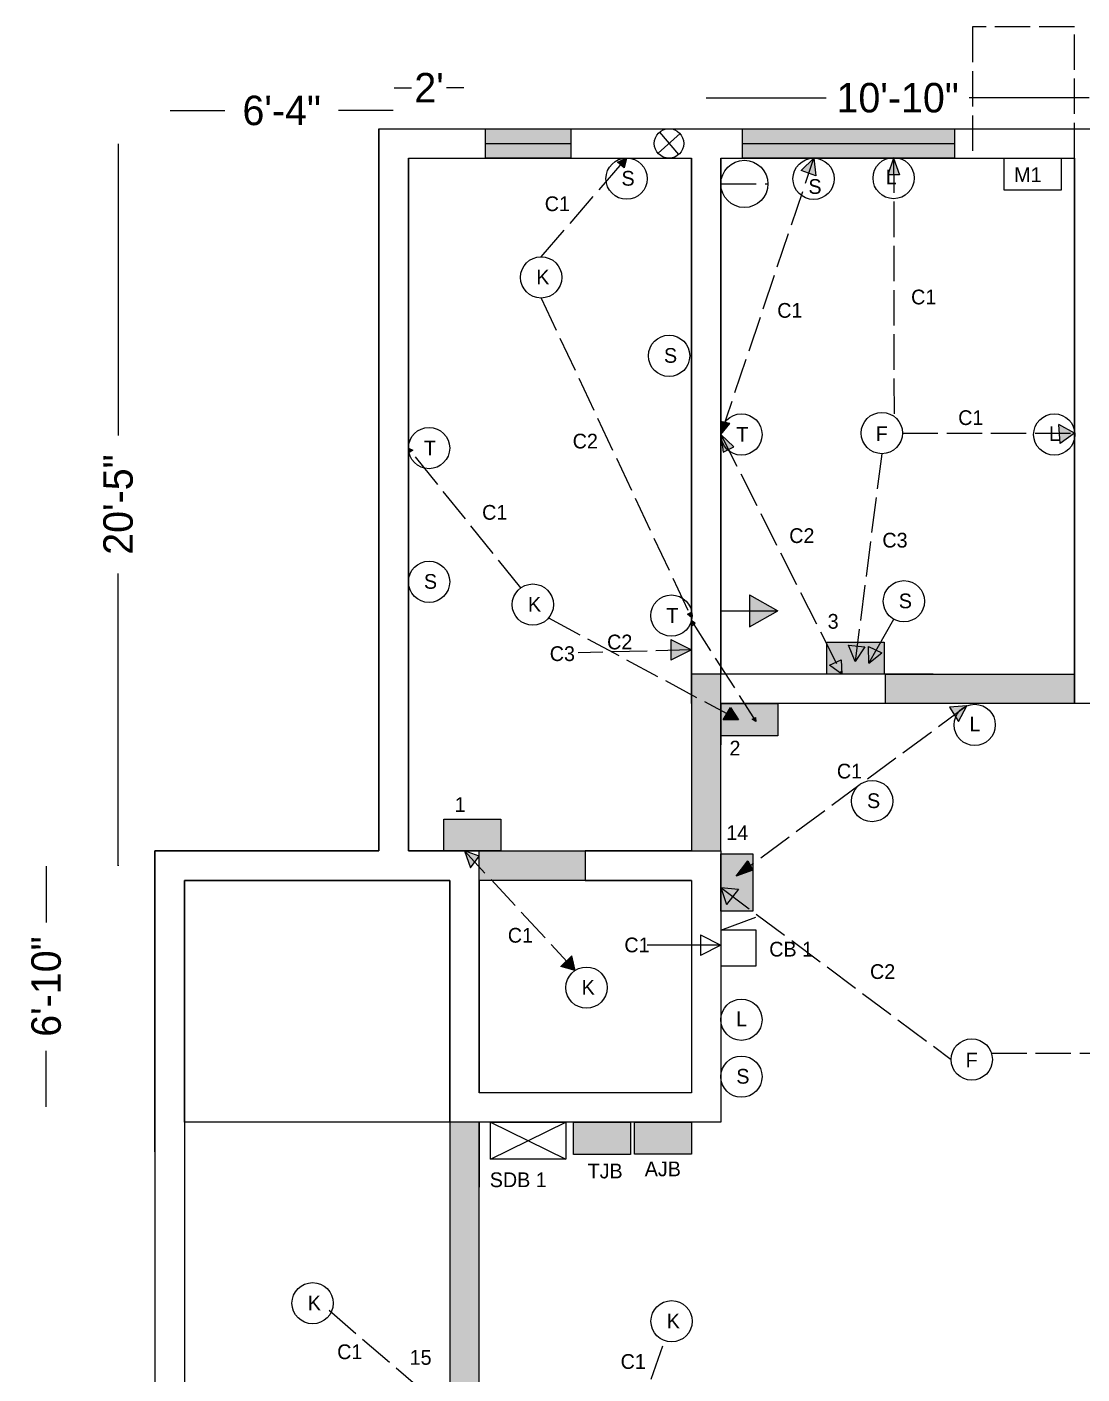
# Model space of a CAD drawing. Header units: feet. Extents: x 437 to 1867, y 198 to 1564.
# Drawn here: x 436.9 to 794.9, y 664.3 to 1121.3 of the extents above; entities that cross this region are included whole.
import ezdxf

# ---------------------------------------------------------------- set-up
doc = ezdxf.new("R2010")
doc.units = ezdxf.units.FT
doc.header["$MEASUREMENT"] = 0
doc.linetypes.add('ACAD_ISO02W100', pattern=[15, 12, -3])
doc.dimstyles.get("Standard").update_dxf_attribs({"dimtxt": 0.18, "dimasz": 0.18, "dimexe": 0.18, "dimexo": 0.0625, "dimgap": 0.09, "dimtad": 0, "dimtih": 1, "dimtoh": 1, "dimdec": 4, "dimzin": 0, "dimdsep": 46, "dimtxsty": 'Standard', "dimcen": 0.09, "dimadec": 0, "dimazin": 0, "dimtfac": 1, "dimtdec": 4, "dimtofl": 0, "dimtmove": 0, "dimatfit": 3, "dimfxl": 0, "dimtolj": 1, "dimtzin": 0, "dimarcsym": 0})

# ---------------------------------------------------------------- blocks, each defined once
blk = doc.blocks.new('*D3')
at = {"color": 0, "lineweight": -2}
for p, q in [((667.36, 1097.19), (708.1, 1097.19)), ((797.36, 1097.19), (756.62, 1097.19))]:
    blk.add_line(p, q, dxfattribs=at)
at = {"layer": 'Defpoints', "color": 0}
for p in [(797.36, 1097.19), (667.36, 1081.74), (797.36, 1081.74)]:
    blk.add_point(p, dxfattribs=at)
at = {"color": 0, "insert": (732.36, 1097.19), "char_height": 10, "attachment_point": 5}
blk.add_mtext('\\A1;10\'-10"', dxfattribs=at)
blk = doc.blocks.new('_None')
blk = doc.blocks.new('*D6')
at = {"color": 0, "lineweight": -2}
for p, q in [((561.54, 1100.65), (567.44, 1100.65)), ((585.18, 1100.65), (579.28, 1100.65))]:
    blk.add_line(p, q, dxfattribs=at)
at = {"color": 0}
for points in [[(561.54, 1100.68), (561.54, 1100.62), (561.36, 1100.65)], [(585.18, 1100.68), (585.18, 1100.62), (585.36, 1100.65)]]:
    blk.add_solid(points, dxfattribs=at)
at = {"layer": 'Defpoints', "color": 0}
for p in [(585.36, 1100.65), (561.36, 836.74), (585.36, 836.74)]:
    blk.add_point(p, dxfattribs=at)
at = {"color": 0, "insert": (573.36, 1100.65), "char_height": 10, "attachment_point": 5}
blk.add_mtext("\\A1;2'", dxfattribs=at)
blk = doc.blocks.new('*D7')
at = {"color": 0, "lineweight": -2}
for p, q in [((485.54, 1092.88), (504.1, 1092.88)), ((561.18, 1092.88), (542.62, 1092.88))]:
    blk.add_line(p, q, dxfattribs=at)
at = {"color": 0}
for points in [[(485.54, 1092.91), (485.54, 1092.85), (485.36, 1092.88)], [(561.18, 1092.91), (561.18, 1092.85), (561.36, 1092.88)]]:
    blk.add_solid(points, dxfattribs=at)
at = {"layer": 'Defpoints', "color": 0}
for p in [(561.36, 1092.88), (485.36, 836.74), (561.36, 836.74)]:
    blk.add_point(p, dxfattribs=at)
at = {"color": 0, "insert": (523.36, 1092.88), "char_height": 10, "attachment_point": 5}
blk.add_mtext('\\A1;6\'-4"', dxfattribs=at)
blk = doc.blocks.new('_Open')
at = {"color": 0, "linetype": 'ByBlock', "lineweight": -2}
for p, q in [((-1, 0.2), (0, 0)), ((-1, -0.2), (0, 0)), ((0, 0), (-1, 0))]:
    blk.add_line(p, q, dxfattribs=at)
blk = doc.blocks.new('*D17')
at = {"color": 0, "lineweight": -2}
for p, q in [((467.9, 1081.56), (467.9, 982.67)), ((467.9, 836.92), (467.9, 935.82))]:
    blk.add_line(p, q, dxfattribs=at)
at = {"color": 0}
blk.add_solid([(467.87, 1081.56), (467.93, 1081.56), (467.9, 1081.74)], dxfattribs=at)
at = {"layer": 'Defpoints', "color": 0}
for p in [(561.36, 1081.74), (467.9, 836.74), (561.36, 836.74)]:
    blk.add_point(p, dxfattribs=at)
at = {"color": 0, "lineweight": -2, "xscale": 0.18, "yscale": 0.18, "zscale": 0.18, "rotation": 270}
blk.add_blockref('_Open', (467.9, 836.74), dxfattribs=at)
at = {"color": 0, "insert": (467.9, 959.24), "char_height": 10, "attachment_point": 5, "rotation": 90}
blk.add_mtext('\\A1;20\'-5"', dxfattribs=at)
blk = doc.blocks.new('*D18')
at = {"color": 0, "lineweight": -2}
for p, q in [((443.49, 836.56), (443.49, 817.5)), ((443.49, 754.92), (443.49, 773.99))]:
    blk.add_line(p, q, dxfattribs=at)
at = {"color": 0}
for points in [[(443.46, 836.56), (443.52, 836.56), (443.49, 836.74)], [(443.46, 754.92), (443.52, 754.92), (443.49, 754.74)]]:
    blk.add_solid(points, dxfattribs=at)
at = {"layer": 'Defpoints', "color": 0}
for p in [(585.36, 836.74), (443.49, 754.74), (585.36, 754.74)]:
    blk.add_point(p, dxfattribs=at)
at = {"color": 0, "insert": (443.49, 795.74), "char_height": 10, "attachment_point": 5, "rotation": 90}
blk.add_mtext('\\A1;6\'-10"', dxfattribs=at)

msp = doc.modelspace()

# ---------------------------------------------------------------- hatches: boundary and pattern name
at = {"linetype": 'ACAD_ISO02W100'}
h = msp.add_hatch(color=70, dxfattribs=at)
h.paths.add_polyline_path([(621.5249, 1081.74179), (621.5249, 1086.74179), (592.48437, 1086.74179), (592.48437, 1081.74179)])
h.paths.add_polyline_path([(621.5249, 1076.74179), (621.5249, 1081.74179), (592.48437, 1081.74179), (592.48437, 1076.74179)])
h.paths.add_polyline_path([(751.62853, 1081.74179), (751.62853, 1086.74179), (679.67104, 1086.74179), (679.67104, 1081.74179)])
h.paths.add_polyline_path([(679.67104, 1081.74179), (679.67104, 1076.74179), (703.73667, 1076.74179, -0.00760481), (703.94959, 1076.74179), (729.11631, 1076.74179, -0.137077422), (732.88369, 1076.74179), (751.62853, 1076.74179), (751.62853, 1081.74179)])
h.paths.add_polyline_path([(916.48545, 1081.74179), (916.48545, 1086.74179), (862.35973, 1086.74179), (862.35973, 1081.74179)])
h.paths.add_polyline_path([(862.35973, 1081.74179), (862.35973, 1076.74179), (912.51762, 1076.74179, -0.089970811), (915.37357, 1076.74179), (916.48545, 1076.74179), (916.48545, 1081.74179)])
h.paths.add_polyline_path([(970.35973, 484.28281), (975.35973, 484.28281), (975.35973, 573.74179), (970.35973, 573.74179)])
h.paths.add_polyline_path([(980.35973, 573.74179), (975.35973, 573.74179), (975.35973, 484.28281), (980.35973, 484.28281)])
h.paths.add_polyline_path([(970.35973, 689.74179), (975.35973, 689.74179), (975.35973, 785.74179), (970.35973, 785.74179)])
h.paths.add_polyline_path([(980.35973, 785.74179), (975.35973, 785.74179), (975.35973, 689.74179), (980.35973, 689.74179)])
h.paths.add_polyline_path([(946.05764, 328.74179), (946.05764, 333.74179), (904.08021, 333.74179, -0.000193978), (904.07477, 333.74179), (879.02935, 333.74179), (879.02935, 328.74179)])
h.paths.add_polyline_path([(946.05764, 323.74179), (946.05764, 328.74179), (879.02935, 328.74179), (879.02935, 323.74179)])
h.paths.add_polyline_path([(690.35872, 328.74179), (690.35872, 333.74179), (665.00384, 333.74179, -0.000273873), (664.99617, 333.74179), (617.77501, 333.74179), (617.77501, 328.74179)])
h.paths.add_polyline_path([(617.77501, 328.74179), (617.77501, 323.74179), (690.35872, 323.74179), (690.35872, 328.74179)])
h.paths.add_polyline_path([(567.81732, 328.74179), (567.81732, 333.74179), (502.0231, 333.74179), (502.0231, 328.74179)])
h.paths.add_polyline_path([(502.0231, 328.74179), (502.0231, 323.74179), (567.81732, 323.74179), (567.81732, 328.74179)])
at = {"linetype": 'ACAD_ISO02W100', "true_color": 0x000000}
h = msp.add_hatch(color=18, dxfattribs=at)
h.paths.add_polyline_path([(640.35664, 1076.74179), (637.31143, 1075.42709), (638.38913, 1074.46947)])
h.paths.add_polyline_path([(640.38418, 1076.74179), (640.35664, 1076.74179), (638.38913, 1074.46947), (639.58064, 1073.41073)])
h = msp.add_hatch(color=18, dxfattribs=at)
h.paths.add_polyline_path([(703.94959, 1076.74179), (699.62537, 1072.58233), (702.22821, 1071.63365)])
h.paths.add_polyline_path([(703.94959, 1076.74179), (702.22821, 1071.63365), (704.58316, 1070.77533)])
h.paths.add_polyline_path([(731.00037, 1076.74179), (729.06941, 1071.07993), (731.00852, 1071.07993)])
h.paths.add_polyline_path([(731.00037, 1076.74179), (731.00852, 1071.07993), (732.98616, 1071.07993)])
h = msp.add_hatch(color=104)
h.paths.add_polyline_path([(580.35973, 643.74179), (590.35973, 643.74179), (590.35973, 749.74179), (580.35973, 749.74179)])
h.paths.add_polyline_path([(746.35973, 633.74179), (746.35973, 643.74179), (698.35973, 643.74179), (698.35973, 633.74179)])
h.paths.add_polyline_path([(590.35973, 841.74179), (590.35973, 831.74179), (626.35973, 831.74179), (626.35973, 841.74179)])
h.paths.add_polyline_path([(662.35973, 841.74179), (672.35973, 841.74179), (672.35973, 901.74179), (662.35973, 901.74179)])
h.paths.add_polyline_path([(792.35973, 891.74179), (792.35973, 901.74179), (728.20886, 901.74179), (728.20886, 891.74179)])
h.paths.add_polyline_path([(850.35973, 891.74179), (850.35973, 901.74179), (802.35973, 901.74179), (802.35973, 891.74179)])
h.paths.add_polyline_path([(864.35973, 891.74179), (864.35973, 901.74179), (850.35973, 901.74179), (850.35973, 891.74179)])
h.paths.add_polyline_path([(904.35973, 901.74179), (904.35973, 891.74179), (921.94081, 891.74179), (921.94081, 901.74179)])
h.paths.add_polyline_path([(922.35974, 901.74179), (932.35974, 901.74179), (932.35974, 949.74179), (932.35973, 949.74179), (932.35973, 998.16887), (922.35974, 998.16887)])
h.paths.add_polyline_path([(874.35973, 785.74179), (864.35973, 785.74179), (864.35973, 689.74179), (874.35973, 689.74179)])
h.paths.add_polyline_path([(874.35973, 689.74179), (874.35973, 679.74179), (904.35973, 679.74179), (904.35973, 689.74179)])
h.paths.add_polyline_path([(834.35973, 573.74179), (834.35973, 583.74179), (756.35973, 583.74179), (756.35973, 573.74179)])
h.paths.add_polyline_path([(826.35973, 477.74179), (816.35973, 477.74179), (816.35973, 447.74179), (816.35973, 434.58812), (826.35973, 434.58812), (826.35973, 447.74179)])
h = msp.add_hatch(color=18, dxfattribs=at)
h.paths.add_polyline_path([(673.72292, 987.15046), (672.35973, 987.46619), (672.35973, 983.00001), (672.35973, 983.00001), (672.35973, 983.00001, -0.160015958)])
h.paths.add_polyline_path([(673.75582, 987.14284), (673.72292, 987.15046, 0.160015958), (672.35973, 983.00001)])
h.paths.add_polyline_path([(675.40705, 986.76041), (673.75582, 987.14284), (672.35973, 983.00001), (672.35973, 983)])
h = msp.add_hatch(color=18, dxfattribs=at)
h.paths.add_polyline_path([(672.6077, 981.15337), (673.15825, 977.05337), (674.68169, 977.79271, -0.143962794)])
h.paths.add_polyline_path([(672.35973, 983), (672.6077, 981.15337, 0.143962794), (674.68169, 977.79271), (674.93045, 977.91344)])
h.paths.add_polyline_path([(672.35973, 983), (674.93045, 977.91344), (676.72106, 978.78244)])
h = msp.add_hatch(color=18, dxfattribs=at)
h.paths.add_polyline_path([(787.08388, 986.35751), (787.28146, 983.5), (792.35973, 983.5)])
h.paths.add_polyline_path([(792.35973, 983.5), (787.28146, 983.5), (787.52738, 979.94355)])
h.paths.add_polyline_path([(806.87906, 983), (802.37761, 983), (806.87906, 981.09755)])
h.paths.add_polyline_path([(806.87906, 985.17645), (802.37761, 983), (806.87906, 983)])
h = msp.add_hatch(color=18, dxfattribs=at)
h.paths.add_polyline_path([(566.35973, 978.40839), (566.63681, 976.85789), (567.25522, 977.29452)])
h.paths.add_polyline_path([(567.85724, 977.7196), (566.35973, 978.40839), (567.25522, 977.29452)])
at = {"true_color": 0x000000}
h = msp.add_hatch(color=18, dxfattribs=at)
h.paths.add_polyline_path([(736.45194, 533.3478), (726.76231, 527.92713), (736.45194, 527.92713)])
h.paths.add_polyline_path([(736.45194, 527.92713), (726.76231, 527.92713), (736.45194, 522.50645)])
h.paths.add_polyline_path([(854.48941, 862.92987), (844.79977, 857.50919), (854.48941, 857.50919)])
h.paths.add_polyline_path([(854.48941, 857.50919), (844.79977, 857.50919), (854.48941, 852.08852)])
h.paths.add_polyline_path([(682.04937, 928.63876), (682.04937, 923.21809), (691.739, 923.21809)])
h.paths.add_polyline_path([(691.739, 923.21809), (682.04937, 923.21809), (682.04937, 917.79741)])
h.paths.add_polyline_path([(943.62032, 564.0667), (938.19965, 564.0667), (943.62032, 554.37706)])
h.paths.add_polyline_path([(949.041, 564.0667), (943.62032, 564.0667), (943.62032, 554.37706)])
at = {"linetype": 'ACAD_ISO02W100', "true_color": 0x000000}
h = msp.add_hatch(color=18, dxfattribs=at)
h.paths.add_polyline_path([(662.19342, 922.60737), (661.65911, 922.36941), (662.35973, 920.87888)])
h.paths.add_polyline_path([(661.65911, 922.36941), (661.09291, 922.11725), (662.35973, 920.87888)])
h = msp.add_hatch(color=18, dxfattribs=at)
h.paths.add_polyline_path([(683.57902, 886.75413), (682.94456, 886.43771), (684.26574, 885.68564)], flags=0)
h.paths.add_polyline_path([(691.739, 891.74179), (672.35973, 891.74179), (672.35973, 889.43384), (674.42185, 888.3281), (675.63051, 890.39575), (678.31158, 886.24236), (673.20262, 886.24236), (674.42185, 888.3281), (672.35973, 889.43384), (672.35973, 880.8468), (691.739, 880.8468)])
h.paths.add_polyline_path([(684.17328, 887.0505), (682.94456, 886.43771), (684.2672, 885.68481)], flags=16)
h.paths.add_polyline_path([(662.35973, 919.76954), (662.55843, 918.13796), (663.12353, 918.58114)])
h.paths.add_polyline_path([(663.68032, 919.01781), (662.35973, 919.76954), (663.12353, 918.58114)])
at = {"linetype": 'ACAD_ISO02W100'}
h = msp.add_hatch(color=253, dxfattribs=at)
h.paths.add_polyline_path([(727.739, 912.58314), (708.35973, 912.58314), (708.35973, 901.74179), (727.739, 901.74179)])
h.paths.add_polyline_path([(691.739, 891.74179), (672.35973, 891.74179), (672.35973, 880.8468), (691.739, 880.8468)])
h.paths.add_polyline_path([(883.739, 912.58314), (864.35973, 912.58314), (864.35973, 901.74179), (883.739, 901.74179)])
h.paths.add_polyline_path([(903.11827, 912.58314), (883.739, 912.58314), (883.739, 901.74179), (903.11827, 901.74179)])
h.paths.add_polyline_path([(973.25196, 912.58314), (953.87269, 912.58314), (953.87269, 901.74179), (973.25196, 901.74179)])
h.paths.add_polyline_path([(683.20109, 840.74794), (672.35974, 840.74794), (672.35974, 821.36867), (683.20109, 821.36867)])
h.paths.add_polyline_path([(864.35973, 688.87151), (853.52994, 688.87151), (853.52994, 669.49224), (864.35973, 669.49224)])
h.paths.add_polyline_path([(926.7192, 700.58314), (907.33993, 700.58314), (907.33993, 689.74179), (926.7192, 689.74179)])
h.paths.add_polyline_path([(648.44369, 654.58314), (629.06442, 654.58314), (629.06442, 643.74179), (648.44369, 643.74179)])
h.paths.add_polyline_path([(685.08697, 633.74179), (665.7077, 633.74179), (665.7077, 622.99587), (685.08697, 622.99587)])
h.paths.add_polyline_path([(837.20109, 434.2028), (826.35974, 434.2028), (826.35974, 414.82353), (837.20109, 414.82353)])
h.paths.add_polyline_path([(874.87049, 573.74179), (855.49123, 573.74179), (855.49123, 562.8309), (874.87049, 562.8309)])
at = {"linetype": 'ACAD_ISO02W100', "true_color": 0x000000}
h = msp.add_hatch(color=18, dxfattribs=at)
h.paths.add_polyline_path([(655.40112, 913.43713), (655.40112, 909.74725), (662.35973, 909.91643), (662.35973, 909.95783)])
h.paths.add_polyline_path([(662.35973, 909.91643), (655.40112, 909.74725), (655.40112, 906.43713)])
h = msp.add_hatch(color=18, dxfattribs=at)
h.paths.add_polyline_path([(711.40573, 905.74139), (709.23521, 904.77017), (713.4271, 901.74179)])
h.paths.add_polyline_path([(713.17034, 906.53099), (711.40573, 905.74139), (713.4271, 901.74179)])
h.paths.add_polyline_path([(718.56841, 911.22864), (715.71178, 911.5268), (717.89903, 906.04672)])
h.paths.add_polyline_path([(721.20456, 910.95351), (718.56841, 911.22864), (717.89903, 906.04672)])
at = {"true_color": 0x000000}
h = msp.add_hatch(color=18, dxfattribs=at)
h.paths.add_polyline_path([(725.0378, 909.85527), (722.46707, 911.08945), (722.55682, 905.5)])
h.paths.add_polyline_path([(725.0378, 909.85527), (722.55682, 905.5), (726.97453, 908.92547)])
h.paths.add_polyline_path([(877.96032, 909.66823), (875, 911.08945), (875.08975, 905.5)])
h.paths.add_polyline_path([(961.54337, 909.60845), (959.5, 910.58945), (959.58975, 905)])
h.paths.add_polyline_path([(961.54337, 909.60845), (959.58975, 905), (964.00746, 908.42547)])
h.paths.add_polyline_path([(879.50746, 908.92547), (877.96032, 909.66823), (875.08975, 905.5)])
at = {"linetype": 'ACAD_ISO02W100', "true_color": 0x000000}
h = msp.add_hatch(color=18, dxfattribs=at)
h.paths.add_polyline_path([(674.42185, 888.3281), (673.20262, 886.24236), (678.31158, 886.24236)])
h.paths.add_polyline_path([(675.63051, 890.39575), (674.42185, 888.3281), (678.31158, 886.24236)])
h = msp.add_hatch(color=18, dxfattribs=at)
h.paths.add_polyline_path([(755.88117, 890.99166), (749.89612, 890.56833), (751.61271, 887.84129), (753.06852, 888.91577, -0.126857499)])
h.paths.add_polyline_path([(755.88117, 890.99166), (753.06852, 888.91577, 0.072722166), (752.03161, 887.1758), (752.96423, 885.6942)])
h.paths.add_polyline_path([(755.88117, 890.99166, 0.126857499), (753.06852, 888.91577)])
h.paths.add_polyline_path([(753.06852, 888.91577), (751.61271, 887.84129), (752.03161, 887.1758, -0.072722166)])
msp.add_hatch(color=253).paths.add_polyline_path([(597.739, 852.58314), (578.35973, 852.58314), (578.35973, 841.74179), (597.739, 841.74179)])
h = msp.add_hatch(color=18, dxfattribs=at)
h.paths.add_polyline_path([(585.35973, 841.74179), (587.47703, 836.01668), (588.88313, 837.94693)])
h.paths.add_polyline_path([(590.35973, 839.97395), (585.35973, 841.74179), (588.88313, 837.94693)])
h = msp.add_hatch(color=18, dxfattribs=at)
h.paths.add_polyline_path([(682.39846, 836.75721), (681.51287, 838.45079), (677.56047, 833.1865)])
h.paths.add_polyline_path([(682.39846, 836.75721), (677.56047, 833.1865), (683.20109, 835.22229)])
h = msp.add_hatch(color=18, dxfattribs=at)
h.paths.add_polyline_path([(676.4044, 826.2796), (672.35974, 829.29715), (674.31637, 823.62515)])
h.paths.add_polyline_path([(678.333, 828.73136), (672.35974, 829.29716), (672.35974, 829.29715), (676.4044, 826.2796)])
h = msp.add_hatch(color=18, dxfattribs=at)
h.paths.add_polyline_path([(621.8588, 806.12089), (620.04965, 804.3792), (622.96074, 801.24383)])
h.paths.add_polyline_path([(620.04965, 804.3792), (618.12905, 802.53021), (622.96074, 801.24383)])
at = {"linetype": 'ACAD_ISO02W100'}
for color, points in [(92, [(641.70571, 749.74179), (622.32644, 749.74179), (622.32644, 738.79128), (641.70571, 738.79128)]), (130, [(662.39497, 749.73297), (643.0157, 749.74179), (643.0157, 738.89162), (662.39497, 738.89162)])]:
    msp.add_hatch(color=color, dxfattribs=at).paths.add_polyline_path(points)

# ---------------------------------------------------------------- linework, layer by layer
for p, q in [((792.35973, 1121.2539), (757.76559, 1121.2539)), ((757.76559, 1121.2539), (757.76559, 1076.74179)), ((792.35973, 1076.74179), (792.35973, 1121.2539)), ((611.39785, 1043.2967), (640.39482, 1076.78589)), ((637.31143, 1075.42709), (640.35664, 1076.74179)), ((639.58064, 1073.41073), (637.31143, 1075.42709)), ((640.39482, 1076.78589), (639.58064, 1073.41073)), ((672.35973, 983), (703.94959, 1076.74179)), ((703.94959, 1076.74179), (699.62537, 1072.58233)), ((703.94959, 1076.74179), (704.58316, 1070.77533)), ((731.00037, 1076.74179), (729.06362, 1071.06297)), ((731, 1077), (731.12635, 989.15449)), ((731.00037, 1076.74179), (732.98616, 1071.07993)), ((704.58316, 1070.77533), (699.62537, 1072.58233)), ((732.98616, 1071.07993), (729.06941, 1071.07993)), ((672.35973, 1068.00415), (688.35973, 1068.01001)), ((611.39785, 1029.2967), (662.35973, 920.87888)), ((675.40705, 986.76041), (672.35973, 987.46619)), ((672.35973, 987.46619), (672.35973, 982.99999)), ((672.35973, 983), (675.40705, 986.76041)), ((672.35973, 983), (713.4271, 901.74179)), ((672.35973, 983), (673.15825, 977.05337)), ((676.72106, 978.78244), (672.35973, 983)), ((734, 983.5), (792.35973, 983.5)), ((792.35973, 983.5), (787.08388, 986.35751)), ((787.52738, 979.94355), (787.08388, 986.35751)), ((792.35973, 983.5), (787.52738, 979.94355)), ((604.48433, 930.98608), (566.35973, 978.40839)), ((566.35973, 978.40839), (567.85724, 977.7196)), ((566.63681, 976.85789), (566.35973, 978.40839)), ((673.15825, 977.05337), (676.72106, 978.78244)), ((567.85724, 977.7196), (566.63681, 976.85789)), ((727, 976.5), (717.89903, 906.04672)), ((613.91049, 920.77529), (678.31158, 886.24236)), ((661.09291, 922.11725), (662.19342, 922.60737)), ((662.35973, 920.87888), (661.09291, 922.11725)), ((662.19342, 922.60737), (662.35973, 920.87888)), ((662.35973, 919.76954), (684.26731, 885.6832)), ((662.35973, 919.76954), (662.55843, 918.13796)), ((663.68032, 919.01781), (662.35973, 919.76954)), ((662.55843, 918.13796), (663.68032, 919.01781)), ((662.35973, 909.91643), (623.95836, 908.98278)), ((655.40112, 913.43713), (662.40112, 909.93713)), ((655.40112, 913.43713), (655.40112, 906.43713)), ((662.40112, 909.93713), (655.40112, 906.43713)), ((717.89903, 906.04672), (715.71178, 911.5268)), ((715.71178, 911.5268), (721.20456, 910.95351)), ((721.20456, 910.95351), (717.89903, 906.04672)), ((709.23521, 904.77017), (713.17034, 906.53099)), ((713.4271, 901.74179), (709.23521, 904.77017)), ((713.17034, 906.53099), (713.4271, 901.74179)), ((673.20262, 886.24236), (675.63051, 890.39575)), ((675.63051, 890.39575), (678.31158, 886.24236)), ((755.88117, 890.99166), (677.56047, 833.1865)), ((682.94456, 886.43771), (684.17328, 887.0505)), ((684.17285, 887.05682), (684.26731, 885.6832)), ((755.88117, 890.99166), (749.89612, 890.56833)), ((749.89612, 890.56833), (752.96423, 885.6942)), ((752.96423, 885.6942), (755.88117, 890.99166)), ((678.31158, 886.24236), (673.20262, 886.24236)), ((673.20262, 886.24236), (673.20262, 886.24236)), ((684.26515, 885.68598), (682.94456, 886.43771)), ((622.96074, 801.24383), (585.35973, 841.74179)), ((585.35973, 841.74179), (587.47703, 836.01668)), ((590.35973, 839.97395), (585.35973, 841.74179)), ((587.47703, 836.01668), (590.35973, 839.97395)), ((677.56047, 833.1865), (681.51287, 838.45079)), ((681.51287, 838.45079), (683.20109, 835.22229)), ((683.20109, 835.22229), (677.56047, 833.1865)), ((672.35973, 829.29716), (678.333, 828.73136)), ((672.35974, 829.29715), (750.5, 771)), ((672.35974, 829.29715), (674.31637, 823.62515)), ((678.333, 828.73136), (674.31637, 823.62515)), ((665.40887, 813.26146), (672.40887, 809.76146)), ((665.40887, 813.26146), (665.40887, 806.26146)), ((672.40887, 809.76146), (665.40887, 806.26146)), ((618.12905, 802.53021), (621.8588, 806.12089)), ((622.96074, 801.24383), (621.8588, 806.12089)), ((622.96074, 801.24383), (618.12905, 802.53021)), ((764.15908, 773.15792), (864.40618, 773.14307)), ((539.44491, 685.94273), (577.11366, 653.57392)), ((643.76152, 648.46718), (653.32681, 675.60577))]:
    msp.add_line(p, q, dxfattribs=at)
for p, q in [((556.35973, 1086.74179), (998.35973, 1086.74179)), ((556.35973, 1086.74179), (556.35973, 841.74179)), ((658.52303, 1085.07143), (651.06288, 1078.41214)), ((651.53939, 1085.5384), (658.04652, 1077.94517)), ((566.35973, 1076.74179), (662.35973, 1076.74179)), ((566.35973, 1076.74179), (566.35973, 841.74179)), ((672.35973, 1076.74179), (792.35973, 1076.74179)), ((682.04937, 928.63876), (682.04937, 917.79741)), ((682.04937, 928.63876), (691.739, 923.21809)), ((672.35973, 923.21809), (691.739, 923.21809)), ((682.04937, 917.79741), (691.739, 923.21809)), ((722.55682, 905.5), (731.02041, 920.35755)), ((722.55682, 905.5), (722.46707, 911.08945)), ((722.46707, 911.08945), (726.97453, 908.92547)), ((722.55682, 905.5), (726.97453, 908.92547)), ((556.35973, 841.74179), (480.35973, 841.74179)), ((480.35973, 841.74179), (480.35973, 323.74179)), ((480.35973, 841.74179), (480.35973, 323.74179)), ((590.35973, 831.74179), (590.35973, 841.74179)), ((626.35973, 841.74179), (626.35973, 831.74179)), ((662.35973, 841.74179), (672.35973, 841.74179)), ((556.35973, 831.74179), (490.35973, 831.74179)), ((490.35973, 831.74179), (490.35973, 333.74179)), ((490.35973, 831.74179), (490.35973, 333.74179)), ((672.35973, 814.82412), (684.26833, 819.28853)), ((672.35973, 814.82412), (672.35973, 802.82412)), ((684.35973, 814.82412), (672.35973, 814.82412)), ((684.35973, 802.82412), (684.35973, 814.82412)), ((672.40887, 809.76146), (647.41741, 809.76146)), ((672.35973, 802.82412), (684.35973, 802.82412)), ((580.35973, 749.74179), (580.35973, 727.74179)), ((590.35973, 749.74179), (590.35973, 727.74179)), ((594.19294, 749.74179), (619.76633, 737.19955)), ((594.19294, 737.19955), (619.76633, 749.74179))]:
    msp.add_line(p, q)
at = {"color": 0}
for p, q in [((592.48437, 1081.74179), (621.5249, 1081.74179)), ((679.67104, 1081.74179), (751.62853, 1081.74179))]:
    msp.add_line(p, q, dxfattribs=at)
for points in [[(556.35973, 841.74179), (556.35973, 1086.74179), (672.35973, 1086.74179)], [(662.35973, 1086.74179), (802.35973, 1086.74179)], [(792.35973, 1086.74179), (932.35973, 1086.74179)], [(590.35973, 841.74179), (566.35973, 841.74179), (566.35973, 1076.74179), (662.35973, 1076.74179), (662.35973, 877.74179)], [(662.35973, 891.74179), (662.35973, 1076.74179)], [(672.35973, 1076.74179), (672.35973, 901.74179)], [(744.35973, 901.74179), (672.35973, 901.74179), (672.35973, 1076.74179), (792.35973, 1076.74179), (792.35973, 901.74179)], [(802.35973, 1076.74179), (802.35973, 891.74179), (792.35973, 891.74179)], [(802.35973, 891.74179), (792.35973, 891.74179), (792.35973, 1076.74179)], [(672.35973, 891.74179), (672.35973, 877.74179)], [(744.35973, 891.74179), (672.35973, 891.74179)], [(480.35973, 739.74179), (480.35973, 841.74179), (556.35973, 841.74179)], [(566.35973, 841.74179), (590.35973, 841.74179)], [(580.35973, 841.74179), (580.35973, 841.74179), (590.35973, 841.74179)], [(672.35973, 841.74179), (672.35973, 749.74179), (590.35973, 749.74179)], [(662.35973, 841.74179), (626.35973, 841.74179)], [(626.35973, 841.74179), (662.35973, 841.74179)], [(672.35973, 841.74179), (672.35973, 831.74179)], [(580.35973, 831.74179), (556.35973, 831.74179)], [(580.35973, 749.74179), (580.35973, 831.74179)], [(590.35973, 831.74179), (590.35973, 759.74179)], [(626.35973, 831.74179), (662.35973, 831.74179), (662.35973, 759.74179), (590.35973, 759.74179), (590.35973, 831.74179)], [(662.35973, 831.74179), (626.35973, 831.74179)]]:
    msp.add_lwpolyline(points)
for points in [[(592.48437, 1086.74179), (621.5249, 1086.74179), (621.5249, 1076.74179), (592.48437, 1076.74179)], [(679.67104, 1086.74179), (751.62853, 1086.74179), (751.62853, 1076.74179), (679.67104, 1076.74179)], [(768.48272, 1076.74179), (787.86199, 1076.72941), (787.86199, 1065.88806), (768.48272, 1065.88806)], [(728.20886, 901.74179), (792.35973, 901.74179), (792.35973, 891.74179), (728.20886, 891.74179)], [(578.35973, 852.58314), (597.739, 852.58314), (597.739, 841.74179), (578.35973, 841.74179)], [(590.35973, 841.74179), (626.35973, 841.74179), (626.35973, 831.74179), (590.35973, 831.74179)], [(683.20109, 840.74794), (683.20109, 821.36867), (672.35974, 821.36867), (672.35974, 840.74794)], [(490.35973, 831.74179), (580.35973, 831.74179), (580.35973, 749.74179), (490.35973, 749.74179)], [(590.35973, 749.74179), (580.35973, 749.74179), (580.35973, 643.74179), (590.35973, 643.74179)], [(594.19294, 749.74179), (619.76633, 749.74179), (619.76633, 737.19955), (594.19294, 737.19955)], [(622.32644, 749.74179), (641.70571, 749.74179), (641.70571, 738.79128), (622.32644, 738.79128)], [(643.0157, 749.74179), (662.39497, 749.73297), (662.39497, 738.89162), (643.0157, 738.89162)]]:
    msp.add_lwpolyline(points, close=True)
at = {"flags": 128}
for points in [[(708.35973, 912.58314), (727.739, 912.58314), (727.739, 901.74179), (708.35973, 901.74179)], [(672.35973, 901.74179), (662.35973, 901.74179), (662.35973, 841.74179), (672.35973, 841.74179)], [(672.35973, 891.74179), (691.739, 891.74179), (691.739, 880.8468), (672.35973, 880.8468)]]:
    msp.add_lwpolyline(points, close=True, dxfattribs=at)
for centre, radius in [((654.79295, 1081.74179), 5), ((640.39482, 1069.78589), 7), ((680.35973, 1068.01001), 8), ((703.84313, 1069.7426), 7), ((731, 1070), 7), ((611.39785, 1036.2967), 7), ((654.80979, 1009.70279), 7), ((679.35973, 983), 7), ((727, 983.5), 7), ((785.5, 983), 7), ((573.35973, 978.40839), 7), ((573.35973, 933.04703), 7), ((608.57313, 925.30438), 7), ((734.48521, 926.43991), 7), ((655.59718, 921.57728), 7), ((758.5, 884.5), 7), ((723.70373, 858.66504), 7), ((626.78416, 795.38026), 7), ((679.35974, 784.5), 7), ((757.5, 771), 7), ((679.35973, 765.18473), 7), ((533.85066, 688.33702), 7), ((655.65373, 682.20769), 7)]:
    msp.add_circle(centre, radius)

# ---------------------------------------------------------------- texts
at = {"char_height": 5, "attachment_point": 1}
for s, insert, width in [('S', (638.65761, 1072.41152), 7.2329995), ('S', (702.08268, 1069.62807), 7.2329995), ('L', (728.35477, 1072.86461), 7.2329995), ('K', (609.75909, 1038.90241), 7.2329995), ('T', (677.62019, 985.54713), 7.2329995), ('F', (724.93062, 985.8032), 7.2329995), ('L', (783.7059, 985.79375), 7.2329995), ('T', (571.62019, 980.95553), 7.2329995), ('K', (606.93438, 927.91009), 7.2329995), ('S', (732.74801, 929.06554), 7.2329995), ('T', (653.85764, 924.12441), 7.2329995), ('3', (708.60497, 922.13354), 15.7990023), ('L', (756.7059, 887.29375), 7.2329995), ('2', (675.30577, 879.13211), 15.7990023), ('1', (582.04126, 859.97349), 15.7990023), ('S', (721.96652, 861.29068), 7.2329995), (' 14', (672.35973, 850.42934), 15.7990023), ('{\\C4;CB 1}', (688.7868, 810.93335), 23.5000027), ('K', (625.14541, 797.98597), 7.2329995), ('L', (677.56563, 787.29375), 7.2329995), ('F', (755.43062, 773.3032), 7.2329995), ('{\\C3;TJB}', (627.15887, 735.68838), 15.7990023), ('{\\C4;AJB}', (646.54922, 736.40581), 15.7990023), ('SDB 1', (593.96382, 732.71116), 22.5488987), ('K', (532.21191, 690.94273), 7.2329995), ('K', (654.01498, 684.81341), 7.2329995), ('15', (566.77818, 672.45048), 15.7990023)]:
    msp.add_mtext(s, dxfattribs=dict(at, insert=insert, width=width))
at = {"color": 3, "char_height": 5, "attachment_point": 1}
for s, insert, width in [('M1', (771.88427, 1073.60576), 15.7990023), ('S', (653.07258, 1012.32842), 7.2329995), ('S', (571.62253, 935.67267), 7.2329995), ('S', (677.62253, 767.81036), 7.2329995)]:
    msp.add_mtext(s, dxfattribs=dict(at, insert=insert, width=width))
at = {"linetype": 'ACAD_ISO02W100', "char_height": 5, "width": 10.1284113, "attachment_point": 1}
for s, insert in [('C1', (612.61541, 1063.78214)), ('C1', (736.92253, 1032.15044)), ('C1', (691.50626, 1027.60809)), ('C1', (752.90891, 991.22698)), ('C2', (622.09803, 983.27447)), ('C1', (591.3672, 959.09823)), ('C2', (695.57433, 951.20216)), ('C3', (727.17235, 949.66982)), ('C2', (633.77898, 915.12147)), ('C3', (614.31998, 911.16717)), ('C1', (711.74459, 871.32649)), ('C1', (600.10272, 815.6406)), ('C1', (639.63823, 812.36477)), ('C2', (722.98172, 803.32409)), ('C1', (542.18885, 674.36811)), ('C1', (638.36926, 671.06583))]:
    msp.add_mtext(s, dxfattribs=dict(at, insert=insert))

# ---------------------------------------------------------------- dimensions: what is measured, and where the dimension line sits
for p1, p2, distance, override, picture, middle in [((561.35973, 836.74179), (585.35973, 836.74179), 263.91254, {"dimtxt": 10, "dimlunit": 4, "dimse1": 1, "dimse2": 1}, '*D6', (573.35973, 1100.65433)), ((667.35973, 1081.74179), (797.35973, 1081.74179), 15.45299, {"dimtxt": 10, "dimlunit": 4, "dimblk1": 'None', "dimblk2": 'None', "dimsah": 1, "dimse1": 1, "dimse2": 1}, '*D3', (732.35973, 1097.19478)), ((485.35973, 836.74179), (561.35973, 836.74179), 256.13436, {"dimtxt": 10, "dimzin": 0, "dimlunit": 4, "dimse1": 1, "dimse2": 1}, '*D7', (523.35973, 1092.87614))]:
    dim = msp.add_aligned_dim(p1=p1, p2=p2, distance=distance, dimstyle='Standard', override=override)
    dim.commit()
    dim.dimension.update_dxf_attribs({"geometry": picture, "text_midpoint": middle})
dim = msp.add_linear_dim(base=(467.90435, 836.74179), p1=(561.35973, 1081.74179), p2=(561.35973, 836.74179), angle=270, dimstyle='Standard', override={"dimtxt": 10, "dimlunit": 4, "dimblk2": 'Open', "dimsah": 1, "dimse1": 1, "dimse2": 1, "dimsd1": 0})
dim.commit()
dim.dimension.update_dxf_attribs({"geometry": '*D17', "text_midpoint": (467.90435, 959.24179), "dimtype": 161, "text_rotation": 90})
dim = msp.add_aligned_dim(p1=(585.35973, 836.74179), p2=(585.35973, 754.74179), distance=-141.87249, dimstyle='Standard', override={"dimtxt": 10, "dimlunit": 4, "dimse1": 1, "dimse2": 1})
dim.commit()
dim.dimension.update_dxf_attribs({"geometry": '*D18', "text_midpoint": (443.48725, 795.74179), "text_rotation": 90})

doc.saveas('drawing.dxf')
